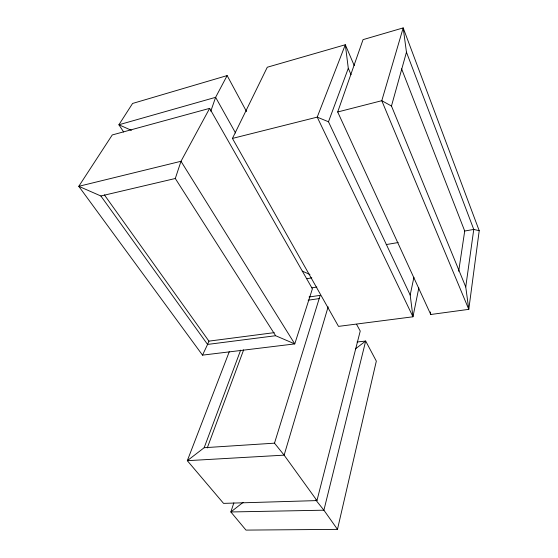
<?xml version="1.0" encoding="UTF-8"?>
<svg xmlns="http://www.w3.org/2000/svg" width="558" height="558" viewBox="0 0 558 558"><rect width="100%" height="100%" fill="white"/><g stroke="black" fill="none" stroke-linecap="round" stroke-linejoin="round"><path stroke-width="0.84" d="M479.217 230.705L468.79 309.355L430.755 314.496L337.695 111.984L363.049 39.639L403.19 27.9L479.217 230.705L473.763 229.422L464.716 231.026L458.683 271.258M465.749 286.958L473.763 229.422L406.454 52.18L403.19 27.9L381.784 100.698L468.79 309.355L465.749 286.958L391.472 106.02L406.454 52.18M418.814 287.907L412.962 316.791L338.511 326.381L232.435 138.419L267.289 67.232L345.318 44.745L354.232 65.579M351.066 74.702L348.297 68.313L345.318 44.745L317.216 117.131L412.962 316.791L410.186 295.029L413.917 277.291M233.837 502.884L230.852 511.965L245.994 530.1L337.471 529.361L376.329 361.11L365.671 341.043L357.078 342.005M229.268 351.735L187.314 460.685L223.556 503.379L316.958 500.589L360.238 331.047L356.548 324.268M328.146 306.809L284.134 455.147L316.958 500.589M240.651 350.138L204.172 447.711L187.314 460.685L284.134 455.147L274.494 443.171L320.194 295.356L309.062 297.002M202.512 355.139L207.569 344.432L100.858 195.984L78.783 186.316L180.994 161.283L294.764 343.902L275.638 335.721L175.296 178.497L180.994 161.283L209.648 108.357L312.396 288.8L294.764 343.902L202.512 355.139L78.783 186.316L112.256 134.952L209.648 108.357M210.791 111.216L215.618 97.322L227.148 75.581L246.538 111.572M207.262 447.935L243.651 349.845M410.186 295.029L328.481 121.777L348.297 68.313M104.374 194.861L208.922 341.133L207.569 344.432L275.638 335.721M243.114 502.367L230.852 511.965L323.905 510.193L337.471 529.361M355.383 348.924L365.671 341.043L323.905 510.193L315.765 499.982M227.148 75.581L132.581 103.453L118.903 124.762L123.674 132.016M337.695 111.984L381.784 100.698L391.472 106.02M232.435 138.419L317.216 117.131L328.481 121.777M100.858 195.984L175.296 178.497M386.248 244.571L398.196 242.535M306.691 278.714L311.838 277.87M311.755 287.844L316.881 287.056M308.135 300.211L319.246 298.586M208.922 341.133L274.229 332.645M204.172 447.711L274.494 443.171M302.22 271.118L309.948 274.473M131.402 130.328L118.903 124.762L215.618 97.322L235.553 132.985M401.593 68.815L464.716 231.026M430.413 311.964L430.755 314.496"/></g></svg>
